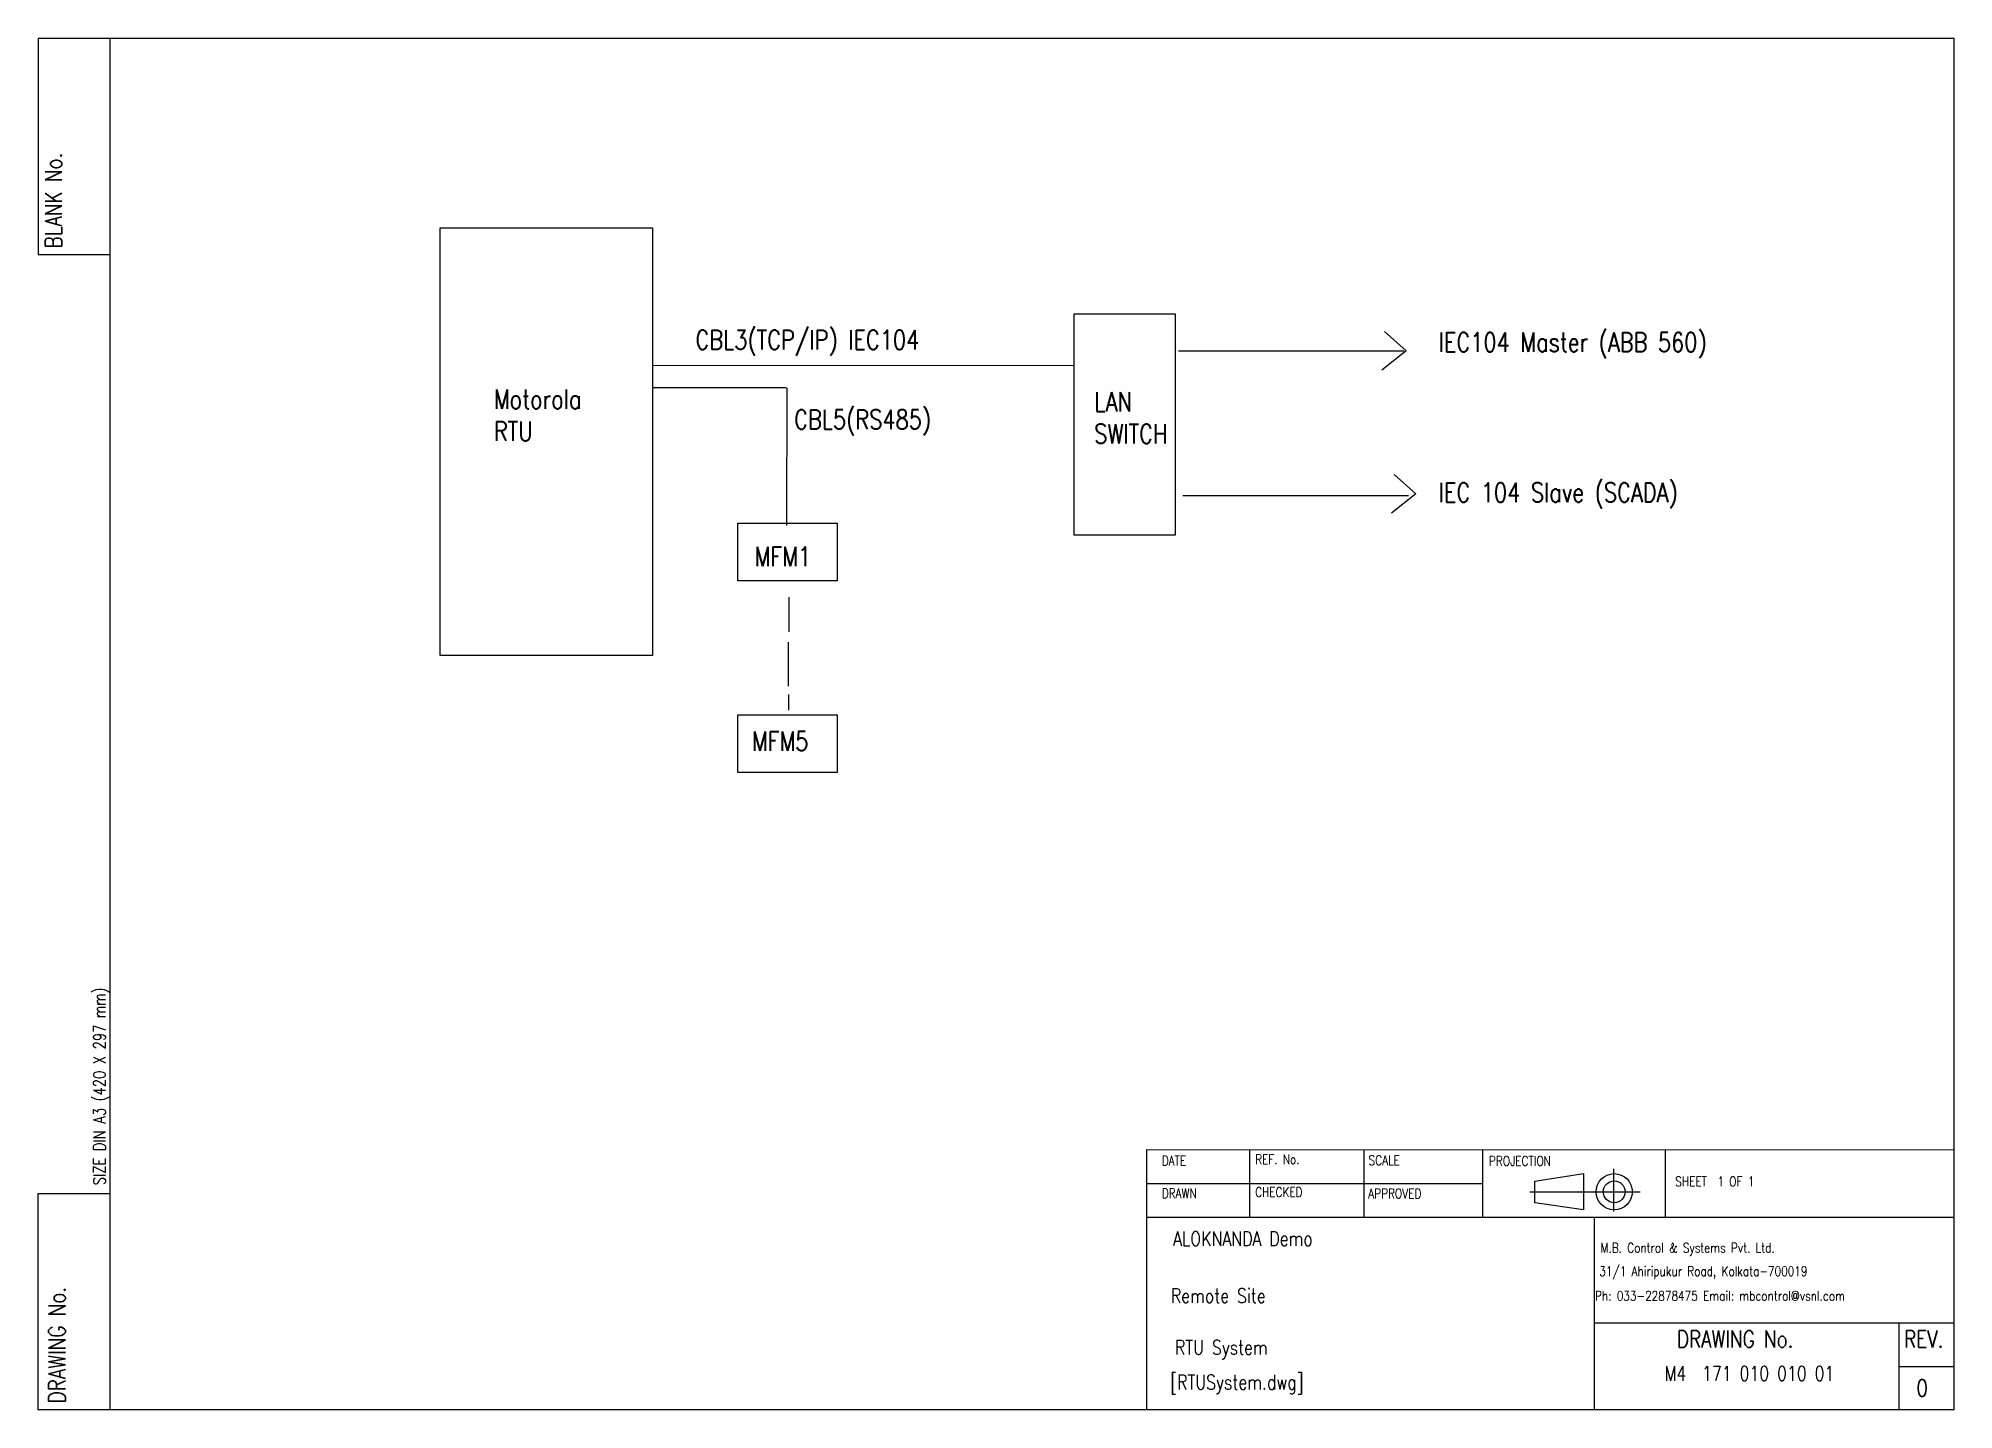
# Model space of a CAD drawing. Extents: x 35 to 434, y 955 to 1241.
import ezdxf

# ---------------------------------------------------------------- set-up
doc = ezdxf.new("R2010")
doc.units = 0
doc.header["$LTSCALE"] = 7.5
doc.header["$MEASUREMENT"] = 0
doc.layers.get('0').update_dxf_attribs({"linetype": 'CONTINUOUS'})
doc.styles.add('ROMANS', font='romans', dxfattribs={"width": 0.8, "height": 2.5})

msp = doc.modelspace()

# ---------------------------------------------------------------- linework, layer by layer
for p, q in [((35.15, 1240.86), (35.15, 1195.86)), ((35.15, 1240.86), (434.01, 1240.86)), ((50.15, 955.35), (50.15, 1240.86)), ((434.01, 1240.86), (434.01, 955.35)), ((35.15, 1195.86), (50.15, 1195.86)), ((163.09, 1172.81), (250.96, 1172.75)), ((163.09, 1168.18), (190.93, 1168.13)), ((190.99, 1168.04), (190.93, 1139.41)), ((191.41, 1124.52), (191.41, 1117.32)), ((191.28, 1115.12), (191.28, 1106)), ((191.4, 1104.27), (191.4, 1100.96)), ((434.01, 1009.35), (265.9, 1009.42)), ((266.01, 955.35), (265.97, 1009.51)), ((287.47, 995.35), (287.47, 1009.35)), ((311.24, 995.35), (311.24, 1009.35)), ((335.95, 995.35), (335.95, 1009.35)), ((374.01, 995.35), (374.01, 1009.35)), ((363.18, 1005.49), (363.18, 996.59)), ((335.95, 1002.35), (266.01, 1002.35)), ((346.81, 1002.92), (356.92, 1004.49)), ((346.81, 998.44), (346.81, 1002.92)), ((356.92, 1004.49), (356.92, 996.94)), ((35.15, 955.35), (35.15, 1000.35)), ((35.15, 1000.35), (50.15, 1000.35)), ((345.74, 1000.72), (368.73, 1000.72)), ((356.92, 996.94), (346.81, 998.44)), ((374.01, 995.35), (266.01, 995.35)), ((359.24, 955.35), (359.24, 995.35)), ((434.01, 995.35), (374.01, 995.35)), ((434.01, 973.35), (359.24, 973.35)), ((422.59, 973.35), (422.59, 955.35)), ((422.59, 964.35), (434.01, 964.35)), ((434.01, 955.35), (35.15, 955.35))]:
    msp.add_line(p, q)
at = {"color": 7}
for p, q in [((315.46, 1179.82), (320, 1175.79)), ((272.55, 1175.79), (319.49, 1175.79)), ((320, 1175.79), (314.95, 1171.75)), ((317.47, 1150.06), (322.02, 1146.03)), ((273.51, 1145.67), (320.45, 1145.67)), ((322.02, 1146.03), (316.97, 1141.99))]:
    msp.add_line(p, q, dxfattribs=at)
for points in [[(118.83, 1201.4), (163.08, 1201.4), (163.08, 1112.34), (118.83, 1112.34)], [(180.84, 1139.89), (201.5, 1139.89), (201.5, 1127.89), (180.84, 1127.89)], [(180.84, 1100.03), (201.5, 1100.03), (201.5, 1088.03), (180.84, 1088.03)]]:
    msp.add_lwpolyline(points, close=True)
msp.add_lwpolyline([(250.83, 1183.53), (271.91, 1183.53), (271.91, 1137.39), (250.83, 1137.39)], close=True, dxfattribs=at)
for radius in [3.77, 2.28]:
    msp.add_circle((363.32, 1000.72), radius)

# ---------------------------------------------------------------- texts
at = {"style": 'ROMANS', "width": 0.8}
for s, height, p in [('BLANK No.', 3.5, (40.05, 1197.12)), ('SIZE DIN A3 (420 X 297 mm)', 2.5, (49.12, 1002.09)), ('DRAWING No.', 3.5, (40.79, 956.67))]:
    msp.add_text(s, height=height, rotation=90, dxfattribs=at).set_placement(p)
for s, height, p in [('DATE', 2, (269.1, 1006.2)), ('REF. No.', 2, (288.54, 1006.49)), ('SCALE', 2, (312.18, 1006.27)), ('PROJECTION', 2, (337.24, 1006.14)), ('DRAWN', 2, (269.1, 999.4)), ('CHECKED', 2, (288.54, 999.65)), ('APPROVED', 2, (312.11, 999.35)), ('SHEET  1 OF 1', 2, (376.03, 1001.87)), ('M.B. Control & Systems Pvt. Ltd.', 2, (360.47, 988.06)), ('31/1 Ahiripukur Road, Kolkata-700019', 2, (360.22, 983.18)), ('Ph: 033-22878475 Email: mbcontrol@vsnl.com', 2, (359.32, 978.05)), ('DRAWING No.', 3.5, (376.39, 968.31)), ('REV.', 3.5, (423.7, 968.31)), ('M4  171 010 010 01', 3, (373.78, 961.39)), ('0', 3.5, (426.25, 958.12))]:
    msp.add_text(s, height=height, dxfattribs=at).set_placement(p)
at = {"attachment_point": 1, "style": 'ROMANS'}
for s, insert, char_height, width in [('CBL3(TCP/IP) IEC104', (171.98, 1180.1), 4, 56.2647), ('IEC104 Master (ABB 560)', (326.75, 1179.59), 4, 63.8341), ('Motorola RTU ', (130.01, 1167.72), 4, 24.0474), ('LAN SWITCH', (255.06, 1167.19), 4, 17.0147), ('CBL5(RS485)', (192.54, 1163.52), 4, 14.5032), ('IEC 104 Slave (SCADA)', (326.75, 1148.32), 4, 64.1885), ('MFM1', (184.3, 1134.98), 4, 14.5032), ('MFM5', (183.74, 1096.55), 4, 14.9273), ('ALOKNANDA Demo', (271.43, 992.46), 3, 91.1538)]:
    msp.add_mtext(s, dxfattribs=dict(at, insert=insert, char_height=char_height, width=width))
at = {"color": 7, "insert": (100.52, 1049.44), "char_height": 2.25, "width": 1, "attachment_point": 9}
msp.add_mtext('\\A1;', dxfattribs=at)
at = {"color": 7, "insert": (101.14, 1049.75), "char_height": 2.25, "attachment_point": 9}
msp.add_mtext('\\A1;', dxfattribs=at)
at = {"char_height": 3, "attachment_point": 1, "style": 'ROMANS'}
for s, insert in [('{\\C7;Remote Site}', (270.98, 980.57)), ('{\\C7;RTU System }', (271.83, 969.81)), ('[RTUSystem.dwg]', (270.84, 962.58))]:
    msp.add_mtext(s, dxfattribs=dict(at, insert=insert))

doc.saveas('drawing.dxf')
